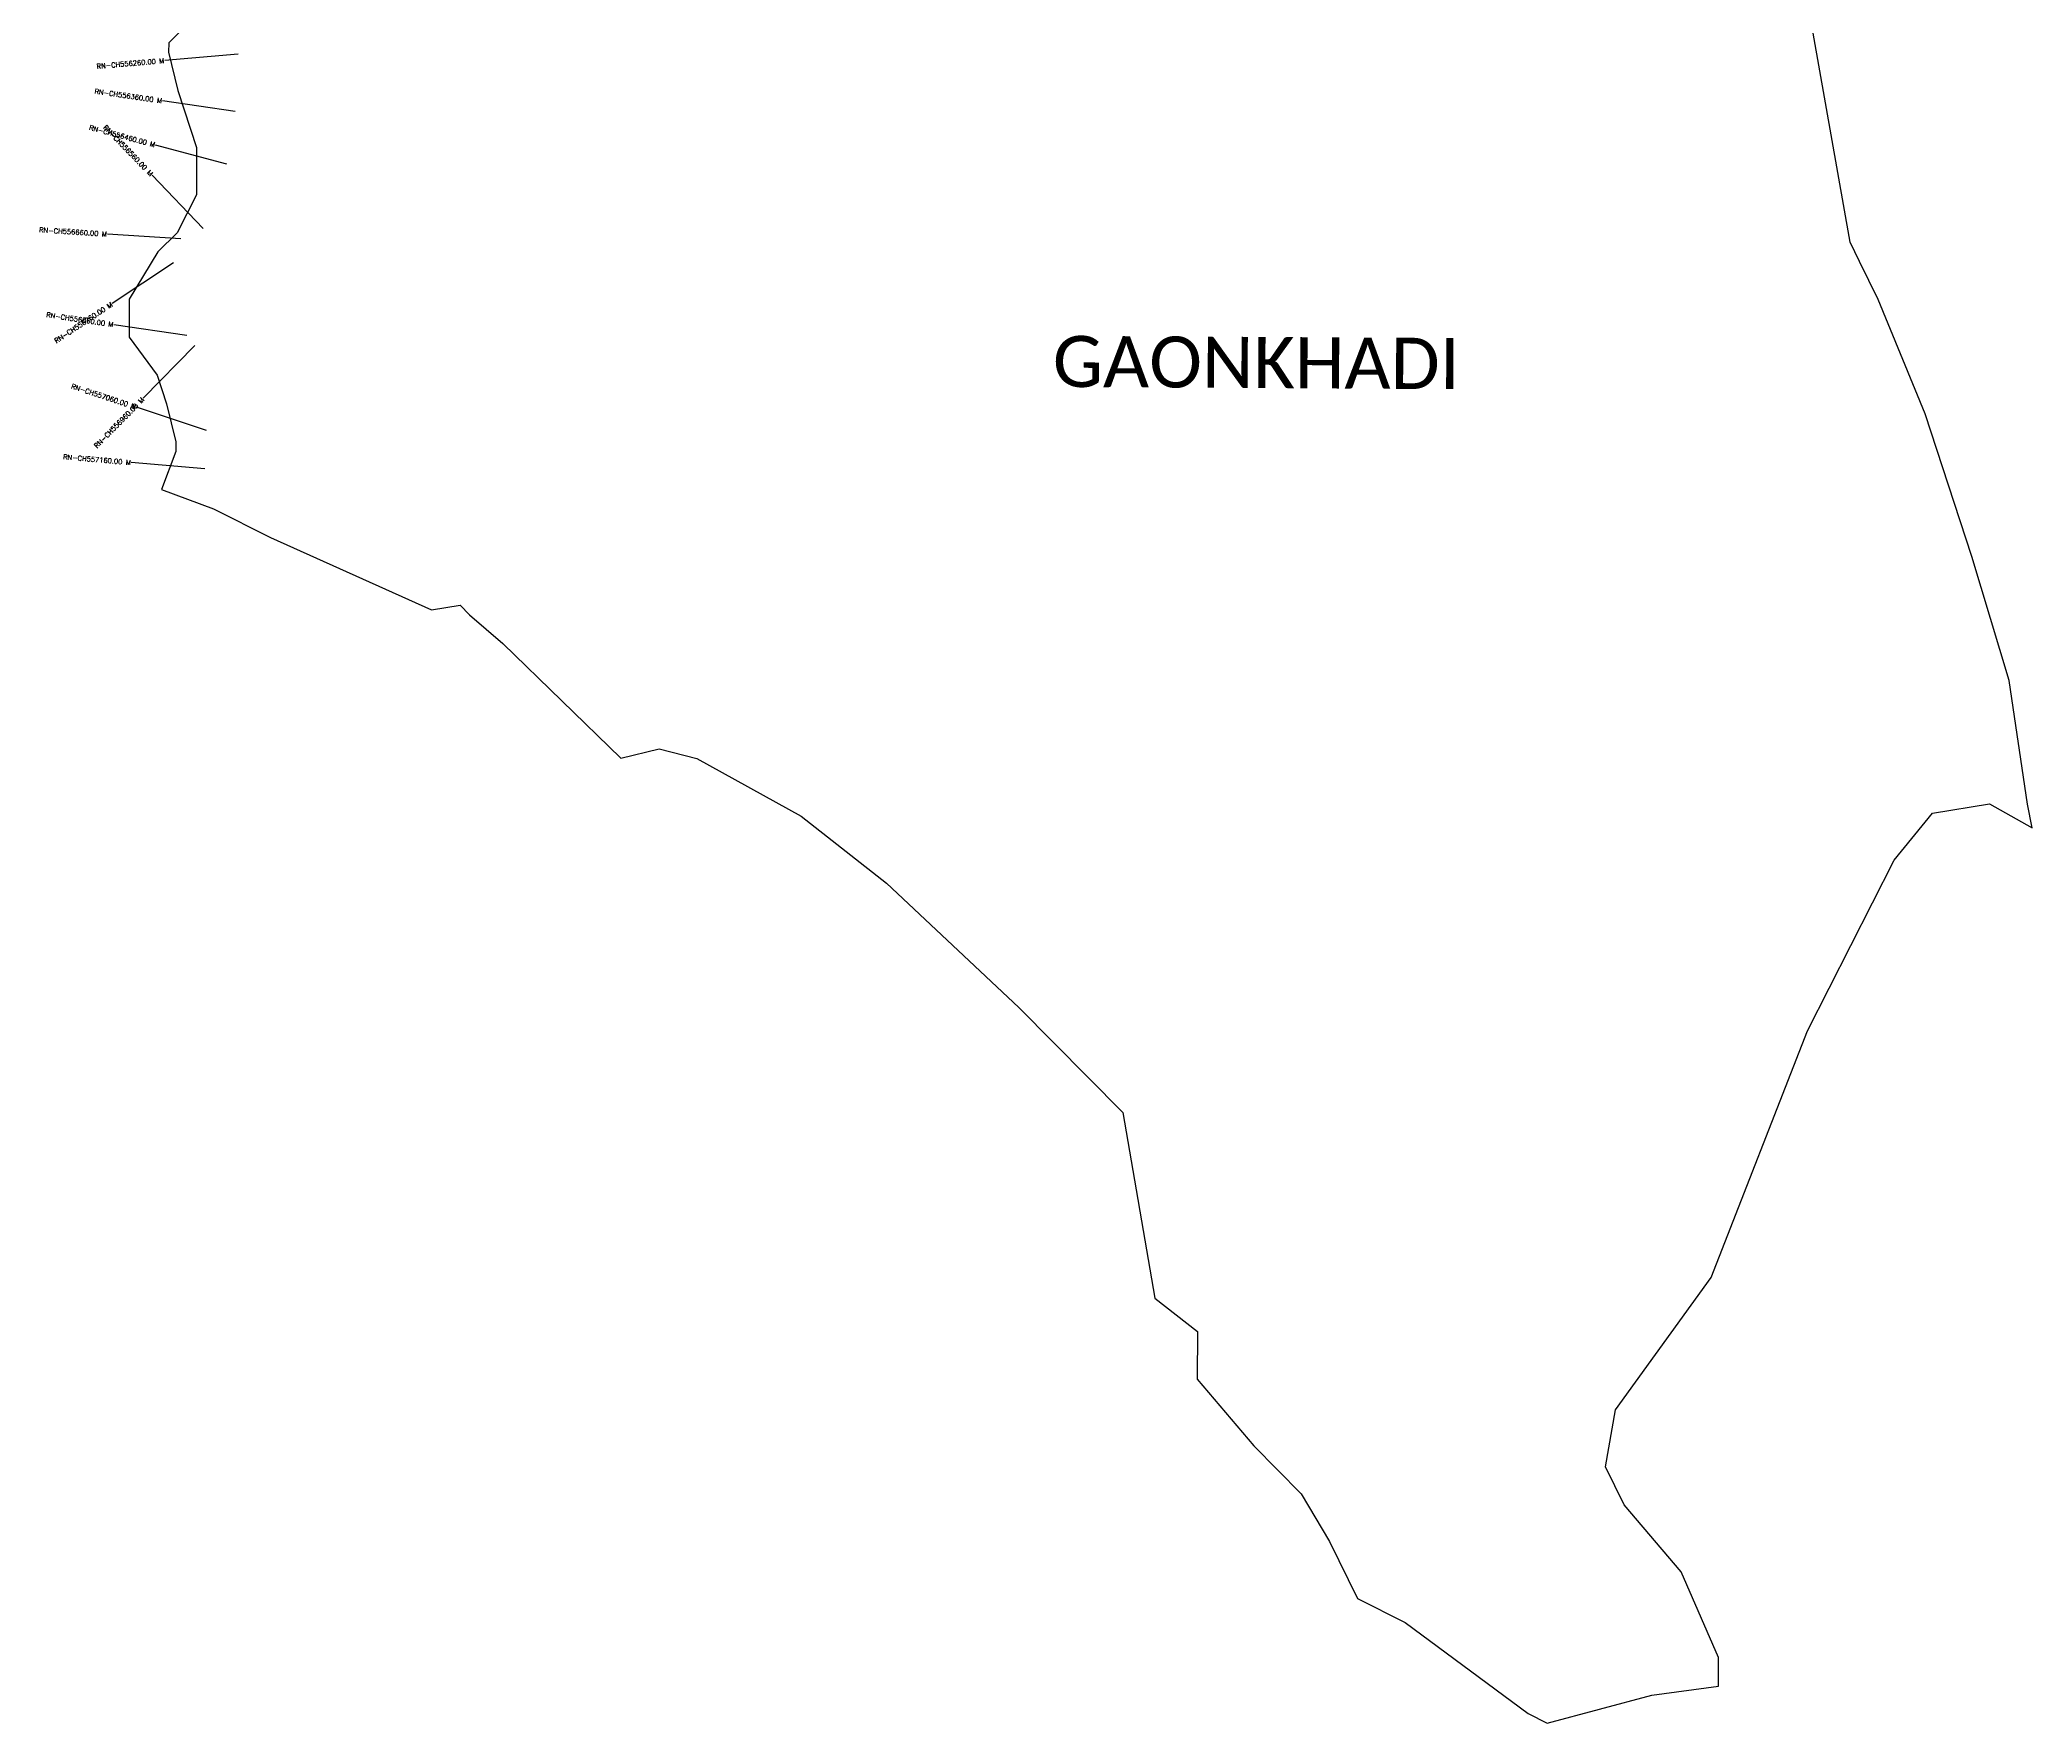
# Model space of a CAD drawing. Header units: metres. Extents: x 319364 to 323417, y 1852520 to 1859812.
# Drawn here: x 319364 to 323417, y 1852520 to 1855944 of the extents above; entities that cross this region are included whole.
import ezdxf
from ezdxf.enums import TextEntityAlignment as Align

# ---------------------------------------------------------------- set-up
doc = ezdxf.new("R2010")
doc.units = ezdxf.units.M
for name, color, linetype in [('CS', 134, 'Continuous'), ('CSMark', 6, 'Continuous'), ('VILLAGE BOUNDRY', 10, 'Continuous'), ('VILLAGE NAME', 250, 'Continuous')]:
    doc.layers.add(name, color=color, linetype=linetype)
doc.styles.get("Standard").update_dxf_attribs({"font": 'simplex.shx'})

msp = doc.modelspace()

# ---------------------------------------------------------------- linework, layer by layer
at = {"layer": 'CS'}
for p, q in [((319767.9, 1855914.9), (319618.5, 1855902.2)), ((319762.1, 1855798.3), (319613.7, 1855820.1)), ((319744.5, 1855691.6), (319599.6, 1855730.4)), ((319696.8, 1855560.8), (319592.7, 1855668.8)), ((319651.5, 1855539.2), (319501.8, 1855548.9)), ((319636.5, 1855490.6), (319511.5, 1855407.6)), ((319663.4, 1855342.9), (319515, 1855364.8)), ((319679.9, 1855322.2), (319574.8, 1855215.2)), ((319703.2, 1855149.8), (319560.8, 1855196.8)), ((319699.8, 1855071.3), (319550.4, 1855084.1))]:
    msp.add_line(p, q, dxfattribs=at)
at = {"layer": 'VILLAGE BOUNDRY'}
msp.add_lwpolyline([(319665.5, 1855976.9), (319626.6, 1855938.4), (319626.5, 1855919.1), (319645.4, 1855841.6), (319683.4, 1855725.4), (319682.8, 1855628.7), (319643.7, 1855551.6), (319604.8, 1855513.2), (319546.3, 1855416.8), (319545.9, 1855339.5), (319603.4, 1855261.8), (319622.4, 1855203.7), (319641.3, 1855126.3), (319641.2, 1855106.9), (319611.8, 1855029.7), (319717.9, 1854990.5), (319833.6, 1854931.8), (320161.4, 1854784.9), (320219.5, 1854794.3), (320238.7, 1854774.8), (320306.1, 1854716.5), (320546.5, 1854483.1), (320623.9, 1854502), (320701.1, 1854482.2), (320913.2, 1854365), (321086.4, 1854228.7), (321355.6, 1853975.8), (321567.1, 1853761.9), (321632.7, 1853384.5), (321719.3, 1853316.3), (321718.8, 1853219.7), (321834, 1853083.6), (321930.1, 1852986.4), (321987.6, 1852889.4), (322044.9, 1852773.1), (322141.4, 1852724.2), (322391.7, 1852539.1), (322430.2, 1852519.5), (322643.2, 1852576.3), (322778.7, 1852594.9), (322779, 1852652.9), (322702.7, 1852827.4), (322587.4, 1852963.4), (322549.2, 1853040.9), (322569.1, 1853156.9), (322764, 1853426.4), (322960.2, 1853928), (323136.2, 1854275.1), (323214.1, 1854371.3), (323330.2, 1854390), (323416.9, 1854341.2), (323407.5, 1854389.6), (323370.3, 1854641.1), (323294.4, 1854892.9), (323199.3, 1855183.5), (323104, 1855416.1), (323065.7, 1855493.6), (323046.6, 1855532.4), (322971.7, 1855958.2)], dxfattribs=at)

# ---------------------------------------------------------------- texts
at = {"layer": 'CSMark'}
for s, rotation, p in [('RN-CH556260.00 M', 4.8477, (319617.5, 1855902.1)), ('RN-CH556360.00 M', 351.679, (319612.7, 1855820.2)), ('RN-CH556460.00 M', 345.0172, (319598.6, 1855730.6)), ('RN-CH556560.00 M', 313.9758, (319592, 1855669.5)), ('RN-CH556660.00 M', 356.28, (319500.8, 1855549)), ('RN-CH556860.00 M', 351.5817, (319514.1, 1855365)), ('RN-CH556760.00 M', 33.5916, (319510.7, 1855407.1)), ('RN-CH557060.00 M', 341.7394, (319559.8, 1855197.1)), ('RN-CH556960.00 M', 45.538, (319574.1, 1855214.5)), ('RN-CH557160.00 M', 355.0724, (319549.4, 1855084.2))]:
    msp.add_text(s, height=10, rotation=rotation, dxfattribs=at).set_placement(p, align=Align.MIDDLE_RIGHT)
at = {"layer": 'VILLAGE NAME', "insert": (321425.2, 1855342.3), "char_height": 104.042, "attachment_point": 1, "rotation": 359.6762}
msp.add_mtext_dynamic_manual_height_columns('{\\fCalibri|b0|i0|c0|p34;GAONKHADI}', width=1335.183, gutter_width=520.2, heights=[0], dxfattribs=at)

doc.saveas('drawing.dxf')
